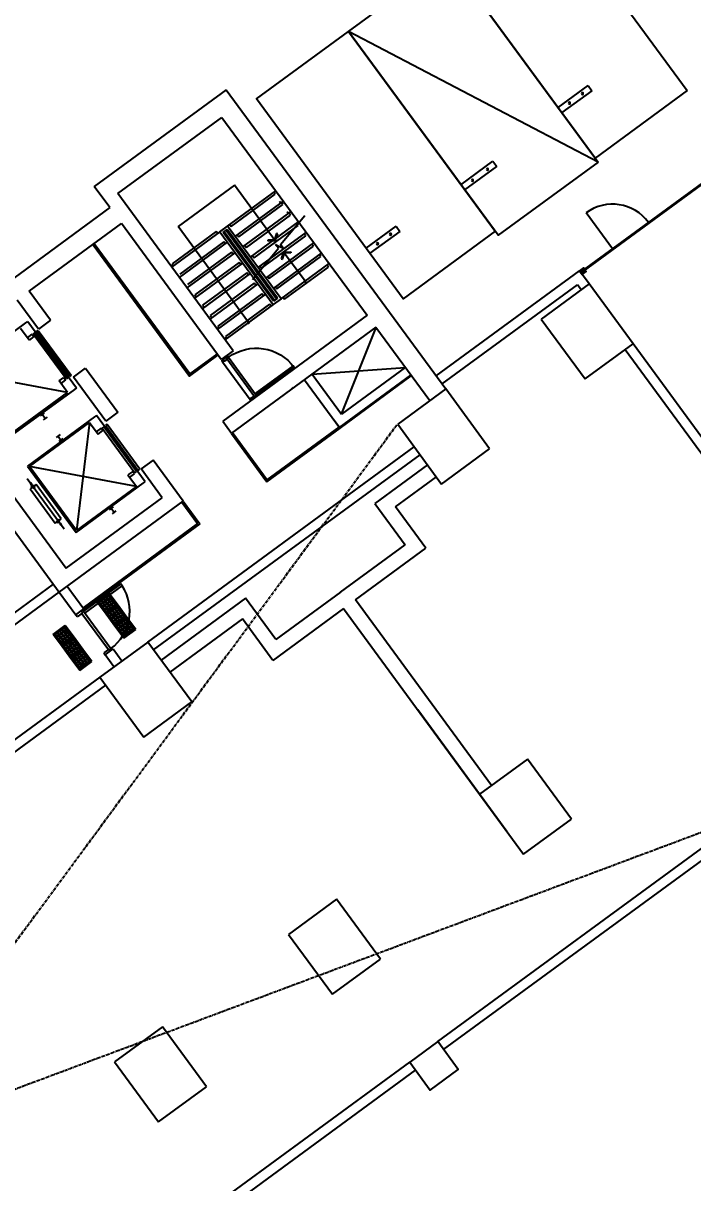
# Model space of a CAD drawing. Header units: millimetres. Extents: x 78082221 to 78451133, y -34402202 to -34172290.
# Drawn here: x 78335280 to 78348784, y -34342063 to -34318667 of the extents above; entities that cross this region are included whole.
import ezdxf

# ---------------------------------------------------------------- set-up
doc = ezdxf.new("R2010")
doc.units = ezdxf.units.MM
doc.header["$LTSCALE"] = 100
doc.header["$MEASUREMENT"] = 0
doc.header["$PDMODE"] = 1
doc.header["$PDSIZE"] = -3
doc.linetypes.add('XR-B2$0$CENTER', pattern=[2, 1.25, -0.25, 0.25, -0.25])
doc.layers.get('0').update_dxf_attribs({"color": 2, "linetype": 'CONTINUOUS'})
doc.layers.get('Defpoints').update_dxf_attribs({"color": 142, "linetype": 'CONTINUOUS'})
doc.layers.add('E-PLAN', color=115, linetype='CONTINUOUS')
doc.layers.add('Z', color=115, linetype='CONTINUOUS')
doc.styles.add('c-b2$0$맑은고딕', font='', dxfattribs={"width": 0.8})
doc.styles.add('돋움', font='', dxfattribs={"width": 0.9})
doc.styles.get('c-b2$0$맑은고딕').set_extended_font_data('Malgun Gothic')
doc.styles.get('돋움').set_extended_font_data('Dotum')
doc.dimstyles.new('c-b2$0$std_style', dxfattribs={"dimscale": 500, "dimtxt": 3, "dimasz": 1, "dimexe": 1.5, "dimexo": 2, "dimgap": 1, "dimtad": 1, "dimtoh": 1, "dimdec": 0, "dimzin": 0, "dimdsep": 46, "dimtxsty": 'c-b2$0$맑은고딕', "dimblk": 'c-b2$0$01420DDOT01', "dimcen": 2.5, "dimdle": 8, "dimclrd": 256, "dimclre": 256, "dimclrt": 256, "dimadec": 0, "dimazin": 0, "dimtfac": 1, "dimtdec": 0, "dimtix": 1, "dimtmove": 2, "dimatfit": 3, "dimldrblk": 'c-b2$0$_ClosedBlank', "dimfxl": 1, "dimtolj": 1, "dimtzin": 0, "dimlwd": -1, "dimlwe": -1, "dimarcsym": 0})

# ---------------------------------------------------------------- blocks, each defined once
blk = doc.blocks.new('XR-B2$0$XR-B1$0$XR-주상복합코어$0$84A-CORE(기준층)$0$A$C31EC7A83')
at = {"layer": 'E-PLAN'}
for p, q in [((14495, 13830), (15445, 13830)), ((14495, 13723), (15445, 13723)), ((14495, 13680), (15445, 13680))]:
    blk.add_line(p, q, dxfattribs=at)
for points in [[(14470, 13680), (14470, 13680), (14495, 13680), (14495, 13723), (14510, 13723), (14510, 13787), (14495, 13830), (14470, 13830), (14470, 13680)], [(15470, 13680), (15470, 13680), (15445, 13680), (15445, 13723), (15430, 13723), (15430, 13787), (15445, 13830), (15470, 13830), (15470, 13680)]]:
    blk.add_lwpolyline(points, dxfattribs=at)
blk.add_lwpolyline([(15445, 12730), (15405, 12730), (15405, 13680), (15445, 13680), (15445, 12730)], close=True, dxfattribs=at)
blk.add_arc((15445, 13680), 950, 180, 270, dxfattribs=at)
blk = doc.blocks.new('XR-B2$0$XR-지하3층$0$일반형 주차')
at = {"layer": 'E-PLAN'}
for p, q in [((750, 3865), (0, 3865)), ((750, 3735), (750, 3865)), ((0, 3735), (750, 3735))]:
    blk.add_line(p, q, dxfattribs=at)
blk.add_lwpolyline([(2300, 5000), (0, 5000), (0, 0), (2300, 0)], close=True, dxfattribs=at)
for centre in [(238, 3800), (563, 3800)]:
    blk.add_circle(centre, 17.5, dxfattribs=at)
blk = doc.blocks.new('XR-B2$0$XR-지하3층$0$확장형 주차')
at = {"layer": 'E-PLAN'}
for p, q in [((0, 3965), (800, 3965)), ((0, 3835), (800, 3835)), ((800, 3835), (800, 3965))]:
    blk.add_line(p, q, dxfattribs=at)
blk.add_lwpolyline([(2500, 5100), (0, 5100), (0, 0), (2500, 0)], close=True, dxfattribs=at)
blk.add_lwpolyline([(2500, 5100), (0, 0)], dxfattribs=at)
for centre in [(238, 3900), (613, 3900)]:
    blk.add_circle(centre, 17.5, dxfattribs=at)
blk = doc.blocks.new('c-b2$0$01420DDOT01')
blk.add_line((-1.5, 0), (1.5, 0))
at = {"const_width": 0.5}
blk.add_lwpolyline([(-0.25, 0, 1), (0.25, 0, 1)], format="xyb", close=True, dxfattribs=at)
blk = doc.blocks.new('*D27')
at = {"layer": 'Defpoints', "color": 0, "transparency": 16777216}
for p in [(78437237, -34302993), (78442988, -34310838), (78326185, -34384411)]:
    blk.add_point(p, dxfattribs=at)
at = {"layer": 'Z', "transparency": 16777216}
for p, q in [((78437828, -34303800), (78443432, -34311442)), ((78332340, -34391959), (78442585, -34311133)), ((78326777, -34385217), (78332380, -34392860))]:
    blk.add_line(p, q, dxfattribs=at)
at = {"layer": 'Z', "transparency": 16777216, "xscale": 500, "yscale": 500, "zscale": 500}
for p, rotation in [((78442988, -34310838), 36.24693489456918), ((78331936, -34392255), 216.2469348945692)]:
    blk.add_blockref('c-b2$0$01420DDOT01', p, dxfattribs=dict(at, rotation=rotation))
at = {"layer": 'Z', "transparency": 16777216, "insert": (78386501, -34350234), "char_height": 2250, "attachment_point": 5, "rotation": 36.2469, "style": '돋움'}
blk.add_mtext('\\A1;137700', dxfattribs=at)
blk = doc.blocks.new('c-b2$0$_ClosedBlank')
at = {"color": 0, "linetype": 'ByBlock', "lineweight": -2}
for p, q in [((-1, 0.167), (0, 0)), ((-1, 0.167), (-1, -0.167)), ((0, 0), (-1, -0.167))]:
    blk.add_line(p, q, dxfattribs=at)

msp = doc.modelspace()

# ---------------------------------------------------------------- linework, layer by layer
at = {"layer": 'E-PLAN', "ltscale": 5}
for p, q in [((78341698.4, -34326557.3), (78342397.3, -34324804.8)), ((78341107.2, -34325751), (78342982.6, -34325615.5))]:
    msp.add_line(p, q, dxfattribs=at)
at = {"layer": 'E-PLAN'}
for p, q in [((78341107, -34325750.9), (78341698.4, -34326557.3)), ((78341657.6, -34326822.8), (78343095, -34325768.7)), ((78342982.6, -34325615.5), (78341698.4, -34326557.3)), ((78340953.8, -34325863.2), (78341657.6, -34326822.8)), ((78339480.1, -34326944), (78340195.7, -34327919.7)), ((78339504.3, -34326926.2), (78340202.2, -34327877.8)), ((78338479.9, -34328328.1), (78338798, -34328761.9)), ((78338504.1, -34328310.4), (78338841.2, -34328770.1)), ((78338798, -34328761.9), (78336486.1, -34330462.5)), ((78338841.2, -34328770.1), (78336502.6, -34330485.1)), ((78337248.2, -34329979.8), (78336495.5, -34330531.6)), ((78336525, -34330572), (78337277.8, -34330020.1)), ((78337277.8, -34330020.1), (78337248.2, -34329979.8)), ((78336341.3, -34330603.3), (78336475.8, -34330504.8)), ((78336475.8, -34330504.8), (78336495.5, -34330531.6)), ((78336370.9, -34330643.6), (78336341.3, -34330603.3)), ((78336465, -34330574.7), (78336370.9, -34330643.6)), ((78336495.5, -34330531.6), (78336455.1, -34330561.2)), ((78336455.1, -34330561.2), (78336465, -34330574.7)), ((78336465, -34330574.7), (78336997.2, -34331300.5)), ((78336495.5, -34330531.6), (78337047.3, -34331284.4)), ((78336495.5, -34330531.6), (78336525, -34330572)), ((78336997.2, -34331300.5), (78336903.1, -34331369.5)), ((78336903.1, -34331369.5), (78336932.6, -34331409.8)), ((78336932.6, -34331409.8), (78337067.1, -34331311.3)), ((78337007, -34331314), (78336997.2, -34331300.5)), ((78337047.3, -34331284.4), (78337007, -34331314)), ((78337067.1, -34331311.3), (78337047.3, -34331284.4))]:
    msp.add_line(p, q, dxfattribs=at)
at = {"layer": 'E-PLAN', "ltscale": 0.5}
for p, q in [((78336165.4, -34330025.1), (78336502.6, -34330485.1)), ((78336004.1, -34330143.3), (78336341.3, -34330603.3)), ((78336341.3, -34330603.3), (78336502.6, -34330485.1)), ((78336932.6, -34331409.8), (78337093.9, -34331291.6)), ((78337110.9, -34331653), (78336932.6, -34331409.8)), ((78337093.9, -34331291.6), (78337272.2, -34331534.8))]:
    msp.add_line(p, q, dxfattribs=at)
at = {"layer": 'E-PLAN', "ltscale": 5, "extrusion": (-6.87959e-09, -5.04376e-09, 1)}
for p, q in [((78336774.1, -34330348, 0), (78337016.1, -34330170.6)), ((78337193.5, -34330412.6), (78337016.1, -34330170.6)), ((78336951.5, -34330590, 0), (78336774.1, -34330348, 0)), ((78336951.5, -34330590, 0), (78337193.5, -34330412.6)), ((78336951.5, -34330590, 0), (78337193.5, -34330412.6)), ((78337370.9, -34330654.5), (78337193.5, -34330412.6)), ((78337128.9, -34330831.9, 0), (78336951.5, -34330590, 0)), ((78337128.9, -34330831.9, 0), (78337370.9, -34330654.5)), ((78337128.9, -34330831.9, 0), (78337370.9, -34330654.5)), ((78337548.2, -34330896.5), (78337370.9, -34330654.5)), ((78335887, -34330998.4, 0), (78336129, -34330821, 0)), ((78336306.3, -34331063, 0), (78336129, -34330821, 0)), ((78337306.3, -34331073.8, 0), (78337128.9, -34330831.9, 0)), ((78337306.3, -34331073.8, 0), (78337548.2, -34330896.5)), ((78336064.4, -34331240.4, 0), (78335887, -34330998.4, 0)), ((78336064.4, -34331240.4, 0), (78336306.3, -34331063, 0)), ((78336064.4, -34331240.4, 0), (78336306.3, -34331063, 0)), ((78336483.7, -34331304.9, 0), (78336306.3, -34331063, 0)), ((78336241.8, -34331482.3, 0), (78336064.4, -34331240.4, 0)), ((78336241.8, -34331482.3, 0), (78336483.7, -34331304.9, 0)), ((78336241.8, -34331482.3, 0), (78336483.7, -34331304.9, 0)), ((78336661.1, -34331546.9, 0), (78336483.7, -34331304.9, 0)), ((78336419.2, -34331724.2, 0), (78336241.8, -34331482.3, 0)), ((78336419.2, -34331724.2, 0), (78336661.1, -34331546.9, 0))]:
    msp.add_line(p, q, dxfattribs=at)
at = {"layer": 'E-PLAN'}
for points in [[(78336689.3, -34323137.4), (78338631.8, -34325786.6), (78339204.4, -34325366.7)], [(78339186.6, -34325342.5), (78338638.2, -34325744.6), (78336713.5, -34323119.7)], [(78341669.4, -34326839), (78343106.8, -34325784.8)], [(78341651.7, -34326814.8), (78341539.9, -34326662.4)], [(78340195.7, -34327919.7), (78341669.4, -34326839)], [(78340202.2, -34327877.8), (78341651.7, -34326814.8)]]:
    msp.add_lwpolyline(points, dxfattribs=at)
at = {"layer": 'E-PLAN', "ltscale": 2, "extrusion": (-6.87959e-09, -5.04376e-09, 1)}
for centre in [(78336912.9, -34330283.5, -0.4), (78336961.2, -34330248, -0.4), (78337009.6, -34330212.6, -0.4), (78337045.1, -34330261, -0.4), (78336816.1, -34330354.5, -0.4), (78336851.6, -34330402.9, -0.4), (78336864.5, -34330319, -0.4), (78336887, -34330451.2, -0.4), (78336899.9, -34330367.4, -0.4), (78336922.5, -34330499.6, -0.4), (78336935.4, -34330415.8, -0.4), (78336948.3, -34330331.9, -0.4), (78336970.9, -34330464.2, -0.4), (78336983.8, -34330380.3, -0.4), (78336996.7, -34330296.4, -0.4), (78337006.4, -34330512.5, -0.4), (78337019.3, -34330428.7, -0.4), (78337032.2, -34330344.8, -0.4), (78337054.8, -34330477.1, -0.4), (78337067.7, -34330393.2, -0.4), (78337080.6, -34330309.3, -0.4), (78337090.2, -34330525.5, -0.4), (78337103.1, -34330441.6, -0.4), (78337116.1, -34330357.7, -0.4), (78337138.6, -34330490, -0.4), (78337151.5, -34330406.1, -0.4), (78337187, -34330454.5, -0.4), (78337222.5, -34330502.9, -0.4), (78336958, -34330548, -0.4), (78336993.5, -34330596.4, -0.4), (78337028.9, -34330644.8, -0.4), (78337041.8, -34330560.9, -0.4), (78337064.4, -34330693.2, -0.4), (78337077.3, -34330609.3, -0.4), (78337099.9, -34330741.6, -0.4), (78337112.8, -34330657.7, -0.4), (78337125.7, -34330573.9, -0.4), (78337148.3, -34330706.1, -0.4), (78337161.2, -34330622.2, -0.4), (78337174.1, -34330538.4, -0.4), (78337183.8, -34330754.5, -0.4), (78337196.7, -34330670.6, -0.4), (78337209.6, -34330586.8, -0.4), (78337232.1, -34330719, -0.4), (78337245.1, -34330635.2, -0.4), (78337258, -34330551.3, -0.4), (78337280.5, -34330683.5, -0.4), (78337293.4, -34330599.7, -0.4), (78337316, -34330731.9, -0.4), (78337328.9, -34330648.1, -0.4), (78337364.4, -34330696.5, -0.4), (78337399.9, -34330744.8, -0.4), (78335977.3, -34330969.4, -0.4), (78336025.7, -34330933.9, -0.4), (78336061.2, -34330982.3, -0.4), (78336074.1, -34330898.4, -0.4), (78336109.6, -34330946.8, -0.4), (78336122.5, -34330863, -0.4), (78336158, -34330911.3, -0.4), (78336193.5, -34330959.7, -0.4), (78337135.4, -34330790, -0.4), (78337170.8, -34330838.4, -0.4), (78337206.3, -34330886.7, -0.4), (78337219.2, -34330802.9, -0.4), (78337241.8, -34330935.1, -0.4), (78337254.7, -34330851.3, -0.4), (78337267.6, -34330767.4, -0.4), (78337277.3, -34330983.5, -0.4), (78337290.2, -34330899.7, -0.4), (78337303.1, -34330815.8, -0.4), (78337325.7, -34330948, -0.4), (78337338.6, -34330864.2, -0.4), (78337351.5, -34330780.3, -0.4), (78337374, -34330912.6, -0.4), (78337387, -34330828.7, -0.4), (78337409.5, -34330961, -0.4), (78337422.4, -34330877.1, -0.4), (78337435.3, -34330793.2, -0.4), (78337457.9, -34330925.5, -0.4), (78337470.8, -34330841.6, -0.4), (78337506.3, -34330890, -0.4), (78335929, -34331004.9, -0.4), (78335964.4, -34331053.3, -0.4), (78335999.9, -34331101.6, -0.4), (78336012.8, -34331017.8, -0.4), (78336035.4, -34331150, -0.4), (78336048.3, -34331066.2, -0.4), (78336070.9, -34331198.4, -0.4), (78336083.8, -34331114.6, -0.4), (78336096.7, -34331030.7, -0.4), (78336119.2, -34331162.9, -0.4), (78336132.2, -34331079.1, -0.4), (78336145.1, -34330995.2, -0.4), (78336154.7, -34331211.3, -0.4), (78336167.6, -34331127.5, -0.4), (78336180.5, -34331043.6, -0.4), (78336203.1, -34331175.9, -0.4), (78336216, -34331092, -0.4), (78336228.9, -34331008.1, -0.4), (78336238.6, -34331224.2, -0.4), (78336251.5, -34331140.4, -0.4), (78336264.4, -34331056.5, -0.4), (78336287, -34331188.8, -0.4), (78336299.9, -34331104.9, -0.4), (78336335.4, -34331153.3, -0.4), (78336370.8, -34331201.7, -0.4), (78337312.7, -34331031.9, -0.4), (78337361.1, -34330996.4, -0.4), (78336106.3, -34331246.8, -0.4), (78336141.8, -34331295.2, -0.4), (78336177.3, -34331343.6, -0.4), (78336190.2, -34331259.7, -0.4), (78336212.8, -34331392, -0.4), (78336225.7, -34331308.1, -0.4), (78336248.2, -34331440.4, -0.4), (78336261.2, -34331356.5, -0.4), (78336274.1, -34331272.6, -0.4), (78336296.6, -34331404.9, -0.4), (78336309.5, -34331321, -0.4), (78336322.5, -34331237.2, -0.4), (78336332.1, -34331453.3, -0.4), (78336345, -34331369.4, -0.4), (78336357.9, -34331285.5, -0.4), (78336380.5, -34331417.8, -0.4), (78336393.4, -34331333.9, -0.4), (78336406.3, -34331250.1, -0.4), (78336428.9, -34331382.3, -0.4), (78336441.8, -34331298.5, -0.4), (78336464.4, -34331430.7, -0.4), (78336477.3, -34331346.8, -0.4), (78336512.7, -34331395.2, -0.4), (78336548.2, -34331443.6, -0.4), (78336283.7, -34331488.8, -0.4), (78336319.2, -34331537.1, -0.4), (78336354.7, -34331585.5, -0.4), (78336367.6, -34331501.7, -0.4), (78336390.1, -34331633.9, -0.4), (78336403.1, -34331550.1, -0.4), (78336416, -34331466.2, -0.4), (78336425.6, -34331682.3, -0.4), (78336438.5, -34331598.4, -0.4), (78336451.4, -34331514.6, -0.4), (78336474, -34331646.8, -0.4), (78336486.9, -34331563, -0.4), (78336499.8, -34331479.1, -0.4), (78336522.4, -34331611.4, -0.4), (78336535.3, -34331527.5, -0.4), (78336570.8, -34331575.9, -0.4), (78336583.7, -34331492, -0.4), (78336619.2, -34331540.4, -0.4)]:
    msp.add_circle(centre, 20, dxfattribs=at)
at = {"layer": 'E-PLAN'}
msp.add_ellipse((78336495.5, -34330531.6), major_axis=(-550, 754.1), ratio=1, start_param=3.1440571, end_param=4.6612562, dxfattribs=at)
at = {"layer": 'Z'}
for p, q in [((78339374.4, -34320009.4), (78336713.1, -34321960.6)), ((78339374.4, -34320009.4), (78343800.1, -34326045.9)), ((78337191.5, -34322105.8), (78339288.4, -34320568.5)), ((78339288.4, -34320568.5), (78342215.1, -34324560.5)), ((78346560.1, -34323662.7), (78349382.8, -34321593.3)), ((78346572, -34323678.9), (78349394.6, -34321609.4)), ((78337026.4, -34322388), (78336713.1, -34321960.6)), ((78339541.5, -34321932.8), (78338402.4, -34322768)), ((78339403.5, -34322759.4), (78340373.3, -34322048.4)), ((78340363.9, -34323054.6), (78339541.5, -34321932.8)), ((78340362.6, -34322118.2), (78340333, -34322077.9)), ((78339515.2, -34325275.2), (78337191.5, -34322105.8)), ((78339473.4, -34322770.1), (78340362.6, -34322118.2)), ((78339557.3, -34322969), (78340527.1, -34322258)), ((78340447.1, -34322254.7), (78340476.7, -34322295)), ((78340516.3, -34322327.9), (78340486.7, -34322287.6)), ((78337026.4, -34322388), (78332663.4, -34325586.7)), ((78339627.2, -34322979.8), (78340516.3, -34322327.9)), ((78339711, -34323178.7), (78340680.8, -34322467.7)), ((78339780.9, -34323189.5), (78340670, -34322537.6)), ((78340469.4, -34323131.4), (78340961.9, -34322546.7)), ((78340600.8, -34322464.3), (78340630.4, -34322504.7)), ((78340670, -34322537.6), (78340640.5, -34322497.3)), ((78347165, -34323219.3), (78346632.9, -34322493.4)), ((78335400, -34324076.4), (78337262.9, -34322710.6)), ((78339273.3, -34325452.6), (78337262.9, -34322710.6)), ((78339824.4, -34324707.5), (78338402.4, -34322768)), ((78339242.2, -34322877.6), (78339403.5, -34322759.4)), ((78340479.7, -34324227.1), (78339403.5, -34322759.4)), ((78339443.9, -34322729.8), (78339473.4, -34322770.1)), ((78339864.7, -34323388.4), (78340834.5, -34322677.4)), ((78339934.6, -34323399.2), (78340823.8, -34322747.3)), ((78340823.8, -34322747.3), (78340794.2, -34322707)), ((78339242.2, -34322877.6), (78338272.5, -34323588.6)), ((78339172.4, -34322866.8), (78338283.2, -34323518.7)), ((78339201.9, -34322907.2), (78339172.4, -34322866.8)), ((78339242.2, -34322877.6), (78340318.4, -34324345.4)), ((78339282.6, -34322848), (78339363.2, -34322788.9)), ((78339312.1, -34322888.4), (78339392.8, -34322829.2)), ((78340329.1, -34324275.5), (78339312.1, -34322888.4)), ((78340349.3, -34324260.7), (78339332.3, -34322873.6)), ((78339372.6, -34322844), (78340389.6, -34324231.2)), ((78340409.8, -34324216.4), (78339392.8, -34322829.2)), ((78339496.8, -34323013.4), (78339517, -34322998.6)), ((78339597.6, -34322939.5), (78339627.2, -34322979.8)), ((78340018.5, -34323598.1), (78340988.2, -34322887.1)), ((78340088.4, -34323608.9), (78340977.5, -34322957)), ((78340389.1, -34322912.6), (78340344.7, -34323028.3)), ((78340363.9, -34323054.6), (78340413.7, -34322919.8)), ((78340413.7, -34322919.8), (78340389.1, -34322912.6)), ((78340977.5, -34322957), (78340947.9, -34322916.7)), ((78339396, -34323087.3), (78338426.2, -34323798.3)), ((78339326.1, -34323076.5), (78338437, -34323728.4)), ((78339355.7, -34323116.9), (78339326.1, -34323076.5)), ((78339456.5, -34323042.9), (78339436.3, -34323057.7)), ((78339610.2, -34323252.6), (78339590, -34323267.4)), ((78339650.5, -34323223.1), (78339670.7, -34323208.3)), ((78339751.3, -34323149.2), (78339780.9, -34323189.5)), ((78339902.1, -34323838.2), (78340425.9, -34323206.1)), ((78340172.2, -34323807.8), (78341142, -34323096.8)), ((78340220.5, -34323061.4), (78340221, -34323035.9)), ((78340363.9, -34323054.6), (78340220.5, -34323061.4)), ((78340221, -34323035.9), (78340344.7, -34323028.3)), ((78340242.1, -34323818.5), (78341131.2, -34323166.7)), ((78340425.9, -34323206.1), (78340369.2, -34323128.8)), ((78340369.2, -34323128.8), (78340526.1, -34323208.7)), ((78340526.1, -34323208.7), (78340469.4, -34323131.4)), ((78341131.2, -34323166.7), (78341099.6, -34323127.8)), ((78339549.7, -34323297), (78338579.9, -34324008)), ((78339479.8, -34323286.2), (78338590.7, -34323938.1)), ((78339509.4, -34323326.5), (78339479.8, -34323286.2)), ((78339763.9, -34323462.3), (78339743.8, -34323477.1)), ((78339804.2, -34323432.8), (78339824.4, -34323418)), ((78339905.1, -34323358.8), (78339934.6, -34323399.2)), ((78340325.9, -34324017.5), (78341295.7, -34323306.5)), ((78340395.8, -34324028.2), (78341284.9, -34323376.3)), ((78340531.9, -34323283.7), (78340482.2, -34323418.4)), ((78340482.2, -34323418.4), (78340506.7, -34323425.6)), ((78340506.7, -34323425.6), (78340551.2, -34323309.9)), ((78340531.9, -34323283.7), (78340675.4, -34323276.8)), ((78340963.5, -34323872.4), (78340531.9, -34323283.7)), ((78340674.8, -34323302.3), (78340551.2, -34323309.9)), ((78340675.4, -34323276.8), (78340674.8, -34323302.3)), ((78341284.9, -34323376.3), (78341255.4, -34323336)), ((78338283.2, -34323518.7), (78338312.8, -34323559)), ((78339703.4, -34323506.7), (78338733.6, -34324217.7)), ((78339633.5, -34323495.9), (78338744.4, -34324147.8)), ((78339857.2, -34323716.3), (78338887.4, -34324427.3)), ((78339787.3, -34323705.6), (78338898.1, -34324357.5)), ((78339663.1, -34323536.2), (78339633.5, -34323495.9)), ((78339816.8, -34323745.9), (78339787.3, -34323705.6)), ((78339917.7, -34323672), (78339897.5, -34323686.8)), ((78339958, -34323642.4), (78339978.1, -34323627.7)), ((78340058.8, -34323568.5), (78340088.4, -34323608.9)), ((78340479.7, -34324227.1), (78341449.4, -34323516.1)), ((78340549.5, -34324237.9), (78341438.7, -34323586)), ((78341438.7, -34323586), (78341409.1, -34323545.7)), ((78346560.1, -34323662.7), (78346572, -34323678.9)), ((78340010.9, -34323926), (78339041.1, -34324637)), ((78339941, -34323915.3), (78339051.9, -34324567.1)), ((78339970.6, -34323955.6), (78339941, -34323915.3)), ((78340071.4, -34323881.7), (78340051.2, -34323896.5)), ((78340111.7, -34323852.1), (78340131.9, -34323837.3)), ((78340212.5, -34323778.2), (78340242.1, -34323818.5)), ((78335828.7, -34324661.1), (78335400, -34324076.4)), ((78338744.4, -34324147.8), (78338774, -34324188.1)), ((78340164.6, -34324135.7), (78339194.8, -34324846.7)), ((78340094.7, -34324125), (78339205.6, -34324776.8)), ((78340124.3, -34324165.3), (78340094.7, -34324125)), ((78340225.1, -34324091.4), (78340205, -34324106.1)), ((78340265.4, -34324061.8), (78340285.6, -34324047)), ((78340366.2, -34323987.9), (78340395.8, -34324028.2)), ((78335586.7, -34324838.5), (78335158, -34324253.8)), ((78338898.1, -34324357.5), (78338927.7, -34324397.8)), ((78340318.4, -34324345.4), (78339348.6, -34325056.4)), ((78340248.5, -34324334.6), (78339359.3, -34324986.5)), ((78340278, -34324375), (78340248.5, -34324334.6)), ((78340479.6, -34324227.1), (78340318.4, -34324345.4)), ((78340409.8, -34324216.4), (78340329.1, -34324275.5)), ((78340520, -34324197.6), (78340549.5, -34324237.9)), ((78339051.9, -34324567.1), (78339081.4, -34324607.5)), ((78342215.1, -34324560.5), (78339303.7, -34326695)), ((78333976.8, -34325708.8), (78335331.6, -34324715.5)), ((78335399.9, -34325062.3), (78335228.4, -34324828.4)), ((78335331.6, -34324715.5), (78335372, -34324685.9)), ((78335372, -34324685.9), (78336353.5, -34326024.7)), ((78335550.2, -34324890.1), (78335582.4, -34324866.4)), ((78336212.4, -34325793.3), (78335550.2, -34324890.1)), ((78335582.4, -34324866.4), (78336244.6, -34325769.7)), ((78335828.7, -34324661.1), (78335586.7, -34324838.5)), ((78339205.6, -34324776.8), (78339235.2, -34324817.1)), ((78342392.5, -34324802.5), (78339481.1, -34326936.9)), ((78342392.5, -34324802.5), (78343477.5, -34326282.4)), ((78335364.4, -34325013.9), (78335461.2, -34324942.9)), ((78335496.6, -34324991.3), (78335399.9, -34325062.3)), ((78335461.2, -34324942.9), (78335496.6, -34324991.3)), ((78335482.4, -34324939.8), (78335514.7, -34324916.1)), ((78336144.6, -34325843), (78335482.4, -34324939.8)), ((78335514.7, -34324916.1), (78336176.9, -34325819.4)), ((78339359.3, -34324986.5), (78339388.9, -34325026.8)), ((78339515.2, -34325275.2), (78339273.3, -34325452.6)), ((78332663.4, -34325586.7), (78336004.1, -34330143.3)), ((78333222.5, -34325672.8), (78336149.3, -34329664.9)), ((78336174.4, -34326118.7), (78334018.7, -34325715.3)), ((78336003, -34325884.9), (78336099.7, -34325813.9)), ((78336099.7, -34325813.9), (78336135.2, -34325862.3)), ((78336176.9, -34325819.4), (78336144.6, -34325843)), ((78336244.6, -34325769.7), (78336212.4, -34325793.3)), ((78336296.2, -34325806.3), (78336538.2, -34325628.9)), ((78336946.6, -34326693.4), (78336296.2, -34325806.3)), ((78336538.2, -34325628.9), (78337188.6, -34326516)), ((78336313.1, -34326054.3), (78334958.3, -34327047.6)), ((78336174.4, -34326118.7), (78336003, -34325884.9)), ((78336135.2, -34325862.3), (78336038.4, -34325933.3)), ((78336353.5, -34326024.7), (78336313.1, -34326054.3)), ((78340698.9, -34326044.1), (78340732.9, -34326019.2)), ((78334964.7, -34327005.6), (78336174.4, -34326118.7)), ((78337188.6, -34326516), (78336946.6, -34326693.4)), ((78336721.1, -34326610.7), (78335366.2, -34327604)), ((78335408.2, -34327610.5), (78336617.9, -34326723.6)), ((78335702.9, -34326532.6), (78335622.3, -34326591.8)), ((78335721.7, -34326642.9), (78335662.6, -34326562.2)), ((78335762, -34326613.3), (78335681.4, -34326672.4)), ((78336617.9, -34326723.6), (78336354.2, -34328900.9)), ((78336617.9, -34326723.6), (78336789.3, -34326957.5)), ((78336761.4, -34326581.2), (78336721.1, -34326610.7)), ((78337742.9, -34327919.9), (78336761.4, -34326581.2)), ((78336971.9, -34326761.7), (78336939.6, -34326785.3)), ((78337634.1, -34327664.9), (78336971.9, -34326761.7)), ((78339303.7, -34326695), (78339481.1, -34326936.9)), ((78336022.2, -34326968.1), (78335941.5, -34327027.3)), ((78336850.6, -34326838.1), (78336753.9, -34326909.1)), ((78336789.3, -34326957.5), (78336886.1, -34326886.5)), ((78336886.1, -34326886.5), (78336850.6, -34326838.1)), ((78336904.1, -34326811.3), (78336871.9, -34326835)), ((78336871.9, -34326835), (78337534.1, -34327738.2)), ((78337566.4, -34327714.6), (78336904.1, -34326811.3)), ((78336939.6, -34326785.3), (78337601.8, -34327688.6)), ((78335981.9, -34326997.7), (78336041, -34327078.4)), ((78336081.3, -34327048.8), (78336000.7, -34327107.9)), ((78335366.2, -34327604), (78336347.7, -34328942.8)), ((78336354.2, -34328900.9), (78335408.2, -34327610.5)), ((78337563.9, -34328014), (78335408.2, -34327610.5)), ((78337601.8, -34327688.6), (78337634.1, -34327664.9)), ((78337898.1, -34327483.8), (78337656.1, -34327661.1)), ((78338084.8, -34328245.8), (78337656.1, -34327661.1)), ((78338504.1, -34328310.4), (78337898.1, -34327483.8)), ((78343435.4, -34327578), (78342370.8, -34328358.4)), ((78336104.5, -34328873.1), (78335359.5, -34327857)), ((78337489.2, -34327709.1), (78337392.4, -34327780.1)), ((78337392.4, -34327780.1), (78337563.9, -34328014)), ((78337427.9, -34327828.5), (78337524.7, -34327757.5)), ((78337524.7, -34327757.5), (78337489.2, -34327709.1)), ((78337534.1, -34327738.2), (78337566.4, -34327714.6)), ((78337702.6, -34327949.5), (78337742.9, -34327919.9)), ((78342790.2, -34328423), (78343612.8, -34327819.9)), ((78335453.6, -34327943), (78335413.2, -34327972.6)), ((78335538.2, -34327973.9), (78335417.2, -34328062.6)), ((78335417.2, -34328062.6), (78335925.7, -34328756.2)), ((78335442.8, -34328012.9), (78335483.1, -34327983.3)), ((78335472.4, -34328053.2), (78335442.8, -34328012.9)), ((78335512.7, -34328023.7), (78335472.4, -34328053.2)), ((78335483.1, -34327983.3), (78335512.7, -34328023.7)), ((78336046.7, -34328667.5), (78335538.2, -34327973.9)), ((78336347.7, -34328942.8), (78337702.6, -34327949.5)), ((78337563.9, -34328014), (78336354.2, -34328900.9)), ((78336004.1, -34330143.3), (78338504.1, -34328310.4)), ((78336149.3, -34329664.9), (78338084.8, -34328245.8)), ((78342370.8, -34328358.4), (78342982.8, -34329193.2)), ((78337092.4, -34328427.9), (78337011.7, -34328487)), ((78337111.2, -34328538.1), (78337052.1, -34328457.4)), ((78337151.5, -34328508.5), (78337070.9, -34328567.6)), ((78343402.1, -34329257.7), (78342790.2, -34328423)), ((78335925.7, -34328756.2), (78336046.7, -34328667.5)), ((78335991.6, -34328676.9), (78335951.3, -34328706.5)), ((78335951.3, -34328706.5), (78335980.8, -34328746.8)), ((78335980.8, -34328746.8), (78336021.2, -34328717.2)), ((78336021.2, -34328717.2), (78335991.6, -34328676.9)), ((78336050.7, -34328757.6), (78336010.4, -34328787.1)), ((78341680.3, -34330148), (78342982.8, -34329193.2)), ((78341978.7, -34330301.3), (78343402.1, -34329257.7)), ((78334025.8, -34331351.9), (78335888.8, -34329986.1)), ((78334144.1, -34331513.2), (78336007, -34330147.4)), ((78339765.9, -34330268.2), (78338060.2, -34331518.8)), ((78340377.9, -34331102.9), (78339765.9, -34330268.2)), ((78341680.3, -34330148), (78340377.9, -34331102.9)), ((78341736.8, -34330478.7), (78340313.3, -34331522.3)), ((78341736.8, -34330478.7), (78344483.2, -34334224.8)), ((78344725.1, -34334047.4), (78341978.7, -34330301.3)), ((78339701.4, -34330687.6), (78338237.6, -34331760.7)), ((78340313.3, -34331522.3), (78339701.4, -34330687.6)), ((78345033.1, -34334974.8), (78343235.6, -34332523.1))]:
    msp.add_line(p, q, dxfattribs=at)
at = {"layer": 'Z', "ltscale": 0.5}
for p, q in [((78343607.9, -34325783.8), (78346499.1, -34323664.1)), ((78346691.3, -34323926.2), (78346499.1, -34323664.1)), ((78343726.2, -34325945), (78346456.1, -34323943.6)), ((78346691.3, -34323926.2), (78345723.5, -34324635.7)), ((78346530, -34324044.4), (78346456.1, -34323943.6)), ((78347578.2, -34325135.9), (78346691.3, -34323926.2)), ((78345723.5, -34324635.7), (78346610.4, -34325845.4)), ((78346610.4, -34325845.4), (78347578.2, -34325135.9)), ((78350033.3, -34328822.8), (78347416.9, -34325254.1)), ((78350194.5, -34328704.5), (78347578.2, -34325135.9)), ((78343800.1, -34326045.9), (78342832.3, -34326755.4)), ((78344687, -34327255.6), (78343800.1, -34326045.9)), ((78342832.3, -34326755.4), (78343719.2, -34327965.1)), ((78337791.2, -34331151.8), (78343166.4, -34327211)), ((78337909.5, -34331313.1), (78343284.6, -34327372.3)), ((78343719.2, -34327965.1), (78344687, -34327255.6)), ((78337791.2, -34331151.8), (78336823.4, -34331861.3)), ((78338678.1, -34332361.5), (78337791.2, -34331151.8)), ((78336823.4, -34331861.3), (78334283, -34333723.8)), ((78336823.4, -34331861.3), (78337710.3, -34333071.1)), ((78336941.7, -34332022.6), (78334401.3, -34333885.1)), ((78337710.3, -34333071.1), (78338678.1, -34332361.5)), ((78345451, -34333515.2), (78344483.2, -34334224.8)), ((78346337.9, -34334725), (78345451, -34333515.2)), ((78344483.2, -34334224.8), (78345370.1, -34335434.5)), ((78343639.9, -34339213.9), (78349639.1, -34334815.6)), ((78345370.1, -34335434.5), (78346337.9, -34334725)), ((78343758.1, -34339375.2), (78349757.3, -34334976.9)), ((78341597.5, -34336340.4), (78340629.7, -34337049.9)), ((78342484.4, -34337550.1), (78341597.5, -34336340.4)), ((78340629.7, -34337049.9), (78341516.6, -34338259.6)), ((78341516.6, -34338259.6), (78342484.4, -34337550.1)), ((78338087.8, -34338913.5), (78337120.1, -34339623)), ((78338974.7, -34340123.2), (78338087.8, -34338913.5)), ((78337120.1, -34339623), (78338007, -34340832.7)), ((78337147.8, -34343973.6), (78343075.4, -34339627.8)), ((78337266, -34344134.9), (78343193.6, -34339789.1)), ((78338007, -34340832.7), (78338974.7, -34340123.2))]:
    msp.add_line(p, q, dxfattribs=at)
at = {"layer": 'Z', "linetype": 'XR-B2$0$CENTER', "ltscale": 0.5}
for p, q in [((78321893.3, -34355157.4), (78342820.2, -34326764.2)), ((78349849.8, -34334661.1), (78316123.7, -34347287.8))]:
    msp.add_line(p, q, dxfattribs=at)
at = {"layer": 'Z'}
for points in [[(78336689.3, -34323137.4), (78338631.8, -34325786.6), (78339204.4, -34325366.7)], [(78339186.6, -34325342.5), (78338638.2, -34325744.6), (78336713.5, -34323119.7)], [(78346499.1, -34323664.1), (78346552.3, -34323736.6), (78346633.2, -34323677.4), (78346615.4, -34323653.2), (78346554.8, -34323697.7), (78346537, -34323673.5), (78346597.7, -34323629), (78346580, -34323604.8), (78346579.8, -34323604.9), (78346499.1, -34323664.1)]]:
    msp.add_lwpolyline(points, dxfattribs=at)
at = {"layer": 'Z', "ltscale": 0.5}
msp.add_lwpolyline([(78343639.9, -34339213.9), (78343075.4, -34339627.8), (78343489.2, -34340192.3), (78344053.8, -34339778.4)], close=True, dxfattribs=at)
at = {"layer": 'Z'}
for centre, radius, start, end in [((78347165, -34323219.3), 900, 36.24693, 126.24693), ((78340963.5, -34323872.4), 15, 36.24712, 216.24712), ((78340963.5, -34323872.4), 15, 216.24712, 36.24712), ((78339824.4, -34324707.5), 15, 36.24712, 216.24712), ((78339824.4, -34324707.5), 15, 216.24712, 36.24712)]:
    msp.add_arc(centre, radius, start, end, dxfattribs=at)

# ---------------------------------------------------------------- block references
at = {"layer": 'Z', "xscale": -1, "rotation": 216.2469337012116}
for name, p in [('XR-B2$0$XR-지하3층$0$일반형 주차', (78343857.6, -34317355)), ('XR-B2$0$XR-지하3층$0$확장형 주차', (78341841.4, -34318833.1)), ('XR-B2$0$XR-지하3층$0$일반형 주차', (78339986.5, -34320193))]:
    msp.add_blockref(name, p, dxfattribs=at)
at = {"layer": 'Z', "extrusion": (1.50582e-10, 1.1035e-10, -1), "zscale": -1, "rotation": 233.7530657021105}
msp.add_blockref('XR-B2$0$XR-B1$0$XR-주상복합코어$0$84A-CORE(기준층)$0$A$C31EC7A83', (-78341881.6, -34305629, 0), dxfattribs=at)

# ---------------------------------------------------------------- dimensions: what is measured, and where the dimension line sits
at = {"layer": 'Z'}
dim = msp.add_linear_dim(base=(78442988.2, -34310837.5), p1=(78326185.3, -34384410.5, 0), p2=(78437237, -34302993.1, 0), angle=36.24693, dimstyle='c-b2$0$std_style', override={"dimtxt": 4.5, "dimtxsty": '돋움'}, dxfattribs=at)
dim.commit()
dim.dimension.update_dxf_attribs({"geometry": '*D27', "text_midpoint": (78386500.6, -34350234.5)})

doc.saveas('drawing.dxf')
